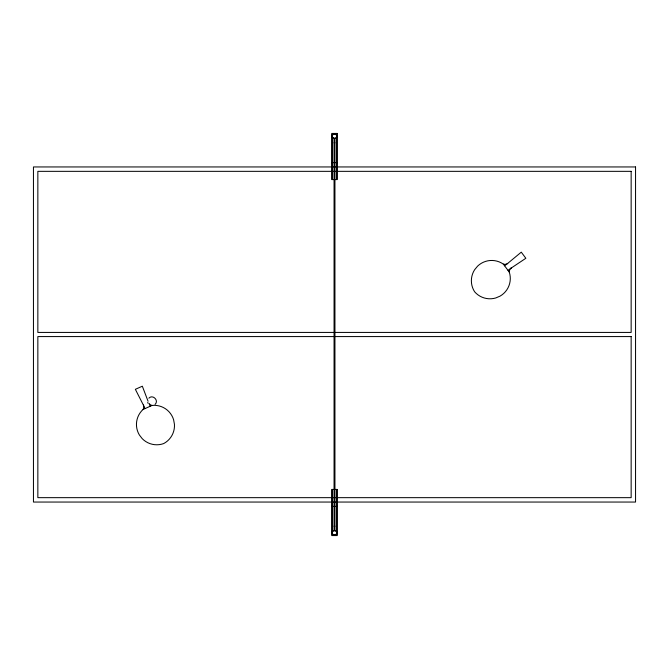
<?xml version="1.0" encoding="UTF-8"?>
<svg xmlns="http://www.w3.org/2000/svg" width="669" height="669" viewBox="0 0 669 669"><rect width="100%" height="100%" fill="white"/><g stroke="black" fill="none" stroke-linecap="round" stroke-linejoin="round"><path stroke-width="1" d="M155.091 404.377C159.23 400.539 152.716 394.024 148.869 398.164M510.873 268.286L525.842 258.276L521.276 252.154L507.411 263.636A5.193 5.193 0 0 1 503.339 264.121A20.321 20.321 0 0 0 477.624 266.111L474.656 269.691A20.321 20.321 0 0 0 474.58 291.726A20.313 20.313 0 0 0 495.729 297.973L500.011 296.15A20.313 20.313 0 0 0 509.251 272.049A5.193 5.193 0 0 1 510.873 268.286L510.857 268.261M504.585 265.785L507.746 263.427M508.014 270.385L511.175 268.026M143.091 409.445L152.122 405.422A20.313 20.313 0 0 1 173.606 419.731L174.442 424.313A20.313 20.313 0 0 1 163.696 443.572A20.321 20.321 0 0 1 142.213 438.647L139.369 434.975A20.321 20.321 0 0 1 143.091 409.445A5.193 5.193 0 0 0 143.517 405.372L135.355 389.316L142.338 386.205L148.058 401.249M334.943 138.383L334.057 138.383M334.057 530.617L334.943 530.617M334.057 142.84L334.943 142.84M331.757 162.617L337.243 162.617M331.757 506.383L337.243 506.383M334.057 526.16L334.943 526.16M503.339 264.121L509.251 272.049M149.312 404.218L150.224 406.267M143.383 404.996L144.956 408.617M147.732 402.412L148.175 403.474M336.699 179.576L336.699 134.051L332.301 134.051L332.301 179.576M336.699 489.424L336.699 534.949L332.301 534.949L332.301 489.424M334.943 138.257L334.943 530.734M334.057 138.257L334.057 530.734M151.712 405.314A5.193 5.193 0 0 1 150.935 404.996M150.216 404.561A5.193 5.193 0 0 1 149.889 404.293M149.58 404.009A5.193 5.193 0 0 1 149.296 403.7M337.243 133.432L331.757 133.432L331.757 179.576L337.243 179.576L337.243 133.432M635.55 166.949L33.45 166.949L33.45 502.051L635.55 502.051L635.55 166.949M631.151 171.339L37.849 171.339L37.849 332.426L631.151 332.426L631.151 171.339M631.151 336.574L37.849 336.574L37.849 497.661L631.151 497.661L631.151 336.574M337.243 489.424L331.757 489.424L331.757 535.568L337.243 535.568L337.243 489.424M332.945 137.797A2.199 2.199 0 0 0 336.624 136.819A2.199 2.199 0 0 0 333.931 134.126A2.199 2.199 0 0 0 332.945 137.797M333.405 534.656A2.199 2.199 0 0 0 336.699 532.75A2.199 2.199 0 0 0 333.405 530.851A2.199 2.199 0 0 0 333.405 534.656M333.313 534.815A2.383 2.383 0 0 0 336.883 532.75A2.383 2.383 0 0 0 333.313 530.693A2.383 2.383 0 0 0 333.313 534.815M332.819 137.931A2.383 2.383 0 0 0 336.8 136.861A2.383 2.383 0 0 0 333.881 133.942A2.383 2.383 0 0 0 332.819 137.931"/></g></svg>
